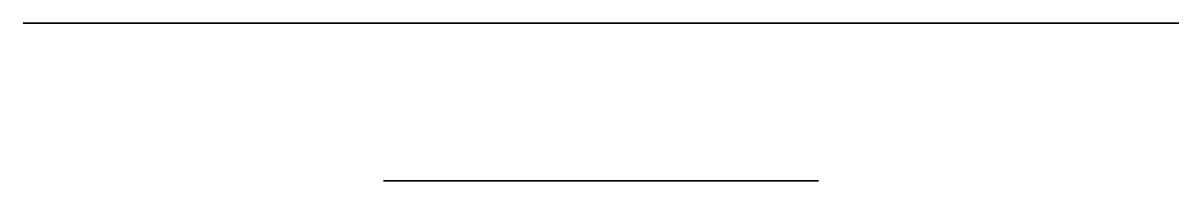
# Model space of a CAD drawing. Extents: x 371 to 529, y -998 to -306.
# Drawn here: x 371.3 to 529.3, y -997.7 to -976.2 of the extents above.
import ezdxf

# ---------------------------------------------------------------- set-up
doc = ezdxf.new("R2010")
doc.units = 0
doc.header["$MEASUREMENT"] = 0

msp = doc.modelspace()

# ---------------------------------------------------------------- linework, layer by layer
for p, q in [((427.98, -976.15, -170.82), (386.6, -976.15, -176.03)), ((387.85, -976.15, -185.95), (429.23, -976.15, -180.74)), ((470.41, -976.15, -112.47), (454.23, -976.15, -150.91)), ((459.6, -976.15, -193.52), (484.8, -976.15, -226.76)), ((463.45, -976.15, -154.79), (479.63, -976.15, -116.35)), ((492.77, -976.15, -220.72), (467.57, -976.15, -187.48)), ((420.61, -997.65, -169.04), (420.61, -997.65, -177.04)), ((425.35, -997.65, -190.23), (425.35, -997.65, -297.96)), ((425.35, -997.65, -119.04), (425.35, -997.65, -155.86)), ((425.35, -997.65, -323.11), (425.35, -997.65, -333.03)), ((426.08, -997.65, -299.73), (441.21, -997.65, -314.86)), ((441.87, -997.65, -333.59), (429.62, -997.65, -321.34)), ((441.86, -997.65, -315.25), (441.84, -997.65, -197.55)), ((445.62, -997.65, -153.05), (445.63, -997.65, -139.04)), ((448.61, -997.65, -136.04), (452.35, -997.65, -136.04)), ((452.36, -997.65, -156.06), (448.62, -997.65, -156.05)), ((455.35, -997.65, -139.04), (455.34, -997.65, -153.05)), ((458.84, -997.65, -197.31), (458.85, -997.65, -333.03)), ((475.35, -997.65, -155.88), (475.35, -997.65, -119.04)), ((475.35, -997.65, -333.03), (475.35, -997.65, -190.21)), ((480.08, -997.65, -177.05), (480.08, -997.65, -169.05))]:
    msp.add_line(p, q)
at = {"extrusion": (1.3087e-17, -1, -6.18343e-16)}
for radius in [79, 11]:
    msp.add_circle((450.34, -173.05, 976.15), radius, dxfattribs=at)
at = {"extrusion": (-2.12067e-30, -1, -6.18343e-16)}
msp.add_circle((450.34, -173.05, 997.65), 13, dxfattribs=at)
at = {"extrusion": (1.3087e-17, -1, -6.18343e-16)}
for centre, radius, start, end in [((450.34, -173.05, 976.15), 66, 73.4532, 180.8946), ((386.35, -174.05, 976.15), 2, 180.8946, 277.1739), ((388.1, -187.94, 976.15), 2, 97.1739, 193.4532), ((450.34, -173.05, 976.15), 66, 193.4532, 300.8946), ((427.73, -168.84, 976.15), 2, 277.1739, 349.455), ((429.48, -182.73, 976.15), 2, 24.8928, 97.1739), ((450.34, -173.05, 976.15), 21, 84.8928, 169.455), ((450.34, -173.05, 976.15), 21, 204.8928, 289.455), ((452.39, -150.14, 976.15), 2, 264.8928, 337.1739), ((458, -194.73, 976.15), 2, 37.1739, 109.455), ((465.29, -155.57, 976.15), 2, 157.1739, 229.455), ((450.34, -173.05, 976.15), 21, 324.8928, 49.455), ((469.16, -186.27, 976.15), 2, 144.8928, 217.1739), ((468.57, -111.7, 976.15), 2, 337.1739, 73.4532), ((481.47, -117.13, 976.15), 2, 60.8946, 157.1739), ((450.34, -173.05, 976.15), 66, 313.4532, 60.8946), ((483.2, -227.97, 976.15), 2, 300.8946, 37.1739), ((494.36, -219.51, 976.15), 2, 217.1739, 313.4532)]:
    msp.add_arc(centre, radius, start, end, dxfattribs=at)
at = {"extrusion": (-2.12067e-30, -1, -6.18343e-16)}
for centre, radius, start, end in [((450.34, -173.05, 997.65), 30, 187.6568, 212.4822), ((450.34, -173.05, 997.65), 30, 147.5178, 172.3323), ((423.35, -190.23, 997.65), 2, 0, 32.4822), ((423.35, -155.86, 997.65), 2, 327.5178, 360), ((427.85, -297.96, 997.65), 2.5, 180, 225), ((450.35, -119.04, 997.65), 25, 0, 180), ((450.35, -333.03, 997.65), 25, 180, 0), ((427.85, -323.11, 997.65), 2.5, 45, 180), ((442.35, -313.72, 997.65), 1.61, 225, 252.4513), ((450.34, -197.55, 997.65), 8.5, 1.5751, 180.0103), ((450.35, -333.03, 997.65), 8.5, 183.758, 0.0039), ((447.12, -154.55, 997.65), 2.12, 134.9758, 314.9758), ((447.12, -137.54, 997.65), 2.12, 45.1375, 225.0891), ((453.85, -137.54, 997.65), 2.12, 314.9758, 135.0242), ((453.85, -154.55, 997.65), 2.12, 225.1674, 45.1674), ((477.35, -155.88, 997.65), 2, 180, 212.4413), ((477.35, -190.21, 997.65), 2, 147.5587, 180), ((450.34, -173.05, 997.65), 30, 7.6568, 32.4413), ((450.34, -173.05, 997.65), 30, 327.5587, 352.3323)]:
    msp.add_arc(centre, radius, start, end, dxfattribs=at)

doc.saveas('drawing.dxf')
